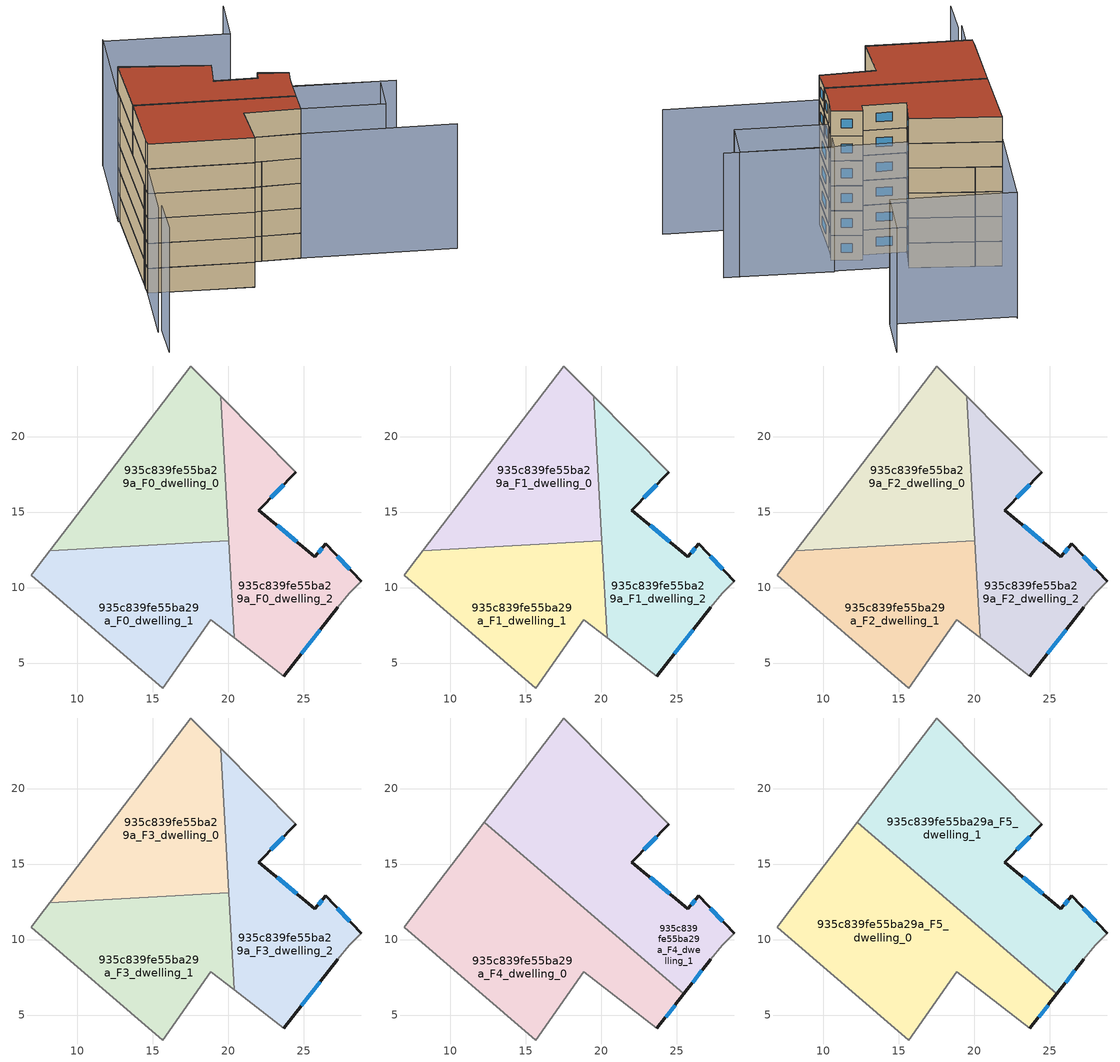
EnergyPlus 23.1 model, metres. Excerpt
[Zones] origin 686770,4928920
935c839fe55ba29a_F0_dwelling_0
 floor ground (EU_floor_Construction): 20.03,13.1 19.51,22.66 17.51,24.67 8.19,12.45 z0
 wall adiabatic (EU_wall_Construction): 8.19,12.45 17.51,24.67 19.51,22.66 z0:3
 wall to 935c839fe55ba29a_F0_dwelling_1 (EU_wall_Construction): 20.03,13.1 8.19,12.45 z0:3
 wall to 935c839fe55ba29a_F0_dwelling_2 (EU_wall_Construction): 19.51,22.66 20.03,13.1 z0:3
935c839fe55ba29a_F0_dwelling_1
 floor ground (EU_floor_Construction): 20.39,6.68 20.03,13.1 8.19,12.45 7.53,11.58 6.95,10.82 15.65,3.35 18.84,7.88 z0
 wall adiabatic (EU_wall_Construction): 20.39,6.68 18.84,7.88 15.65,3.35 6.95,10.82 7.53,11.58 8.19,12.45 z0:3
 wall to 935c839fe55ba29a_F0_dwelling_2 (EU_wall_Construction): 20.03,13.1 20.39,6.68 z0:3
935c839fe55ba29a_F0_dwelling_2
 floor ground (EU_floor_Construction): 27.25,8.71 28.01,9.62 28.81,10.41 26.47,12.89 25.74,12.04 22.03,15.12 24.48,17.64 19.51,22.66 20.39,6.68 23.69,4.12 z0
 wall outside (EU_wall_Construction): 27.25,8.71 23.69,4.12 / 24.48,17.64 22.03,15.12 25.74,12.04 26.47,12.89 28.81,10.41 z0:3
 wall adiabatic (EU_wall_Construction): 28.81,10.41 28.01,9.62 27.25,8.71 / 23.69,4.12 20.39,6.68 / 19.51,22.66 24.48,17.64 z0:3
 window (EU_Window_Construction): 25.98,12.32 26.23,12.62 / 27.23,12.09 28.05,11.21 / 26.09,7.21 24.85,5.61 / 23.68,16.82 22.83,15.94 / 23.24,14.12 24.53,13.04 z0.98:2.02
935c839fe55ba29a_F1_dwelling_0
 floor to 935c839fe55ba29a_F0_dwelling_0 (EU_floor_Construction): 20.03,13.1 19.51,22.66 17.51,24.67 8.19,12.45 z3
 wall adiabatic (EU_wall_Construction): 8.19,12.45 17.51,24.67 19.51,22.66 z3:6
 wall to 935c839fe55ba29a_F1_dwelling_1 (EU_wall_Construction): 20.03,13.1 8.19,12.45 z3:6
 wall to 935c839fe55ba29a_F1_dwelling_2 (EU_wall_Construction): 19.51,22.66 20.03,13.1 z3:6
935c839fe55ba29a_F1_dwelling_1
 floor to 935c839fe55ba29a_F0_dwelling_1 (EU_floor_Construction): 20.39,6.68 20.03,13.1 8.19,12.45 7.53,11.58 6.95,10.82 15.65,3.35 18.84,7.88 z3
 wall adiabatic (EU_wall_Construction): 20.39,6.68 18.84,7.88 15.65,3.35 6.95,10.82 7.53,11.58 8.19,12.45 z3:6
 wall to 935c839fe55ba29a_F1_dwelling_2 (EU_wall_Construction): 20.03,13.1 20.39,6.68 z3:6
935c839fe55ba29a_F1_dwelling_2
 floor to 935c839fe55ba29a_F0_dwelling_2 (EU_floor_Construction): 27.25,8.71 28.01,9.62 28.81,10.41 26.47,12.89 25.74,12.04 22.03,15.12 24.48,17.64 19.51,22.66 20.39,6.68 23.69,4.12 z3
 wall outside (EU_wall_Construction): 27.25,8.71 23.69,4.12 / 24.48,17.64 22.03,15.12 25.74,12.04 26.47,12.89 28.81,10.41 z3:6
 wall adiabatic (EU_wall_Construction): 28.81,10.41 28.01,9.62 27.25,8.71 / 23.69,4.12 20.39,6.68 / 19.51,22.66 24.48,17.64 z3:6
 window (EU_Window_Construction): 25.98,12.32 26.23,12.62 / 27.23,12.09 28.05,11.21 / 26.09,7.21 24.85,5.61 / 23.68,16.82 22.83,15.94 / 23.24,14.12 24.53,13.04 z3.98:5.02
935c839fe55ba29a_F2_dwelling_0
 floor to 935c839fe55ba29a_F1_dwelling_0 (EU_floor_Construction): 20.03,13.1 19.51,22.66 17.51,24.67 8.19,12.45 z6
 wall adiabatic (EU_wall_Construction): 8.19,12.45 17.51,24.67 19.51,22.66 z6:9
 wall to 935c839fe55ba29a_F2_dwelling_1 (EU_wall_Construction): 20.03,13.1 8.19,12.45 z6:9
 wall to 935c839fe55ba29a_F2_dwelling_2 (EU_wall_Construction): 19.51,22.66 20.03,13.1 z6:9
935c839fe55ba29a_F2_dwelling_1
 floor to 935c839fe55ba29a_F1_dwelling_1 (EU_floor_Construction): 20.39,6.68 20.03,13.1 8.19,12.45 7.53,11.58 6.95,10.82 15.65,3.35 18.84,7.88 z6
 wall adiabatic (EU_wall_Construction): 20.39,6.68 18.84,7.88 15.65,3.35 6.95,10.82 7.53,11.58 8.19,12.45 z6:9
 wall to 935c839fe55ba29a_F2_dwelling_2 (EU_wall_Construction): 20.03,13.1 20.39,6.68 z6:9
935c839fe55ba29a_F2_dwelling_2
 floor to 935c839fe55ba29a_F1_dwelling_2 (EU_floor_Construction): 27.25,8.71 28.01,9.62 28.81,10.41 26.47,12.89 25.74,12.04 22.03,15.12 24.48,17.64 19.51,22.66 20.39,6.68 23.69,4.12 z6
 wall outside (EU_wall_Construction): 27.25,8.71 23.69,4.12 / 24.48,17.64 22.03,15.12 25.74,12.04 26.47,12.89 28.81,10.41 z6:9
 wall adiabatic (EU_wall_Construction): 28.81,10.41 28.01,9.62 27.25,8.71 / 23.69,4.12 20.39,6.68 / 19.51,22.66 24.48,17.64 z6:9
 window (EU_Window_Construction): 25.98,12.32 26.23,12.62 / 27.23,12.09 28.05,11.21 / 26.09,7.21 24.85,5.61 / 23.68,16.82 22.83,15.94 / 23.24,14.12 24.53,13.04 z6.98:8.02
935c839fe55ba29a_F3_dwelling_0
 floor to 935c839fe55ba29a_F2_dwelling_0 (EU_floor_Construction): 20.03,13.1 19.51,22.66 17.51,24.67 8.19,12.45 z9
 wall adiabatic (EU_wall_Construction): 8.19,12.45 17.51,24.67 19.51,22.66 z9:12
 wall to 935c839fe55ba29a_F3_dwelling_1 (EU_wall_Construction): 20.03,13.1 8.19,12.45 z9:12
 wall to 935c839fe55ba29a_F3_dwelling_2 (EU_wall_Construction): 19.51,22.66 20.03,13.1 z9:12
935c839fe55ba29a_F3_dwelling_1
 floor to 935c839fe55ba29a_F2_dwelling_1 (EU_floor_Construction): 20.39,6.68 20.03,13.1 8.19,12.45 7.53,11.58 6.95,10.82 15.65,3.35 18.84,7.88 z9
 wall adiabatic (EU_wall_Construction): 20.39,6.68 18.84,7.88 15.65,3.35 6.95,10.82 7.53,11.58 8.19,12.45 z9:12
 wall to 935c839fe55ba29a_F3_dwelling_2 (EU_wall_Construction): 20.03,13.1 20.39,6.68 z9:12
935c839fe55ba29a_F3_dwelling_2
 floor to 935c839fe55ba29a_F2_dwelling_2 (EU_floor_Construction): 27.25,8.71 28.01,9.62 28.81,10.41 26.47,12.89 25.74,12.04 22.03,15.12 24.48,17.64 19.51,22.66 20.39,6.68 23.69,4.12 z9
 wall outside (EU_wall_Construction): 27.25,8.71 23.69,4.12 / 24.48,17.64 22.03,15.12 25.74,12.04 26.47,12.89 28.81,10.41 z9:12
 wall adiabatic (EU_wall_Construction): 28.81,10.41 28.01,9.62 27.25,8.71 / 23.69,4.12 20.39,6.68 / 19.51,22.66 24.48,17.64 z9:12
 window (EU_Window_Construction): 25.98,12.32 26.23,12.62 / 27.23,12.09 28.05,11.21 / 26.09,7.21 24.85,5.61 / 23.68,16.82 22.83,15.94 / 23.24,14.12 24.53,13.04 z9.98:11.02
935c839fe55ba29a_F4_dwelling_0
 floor to 935c839fe55ba29a_F3_dwelling_1 (EU_floor_Construction): 20.38,6.68 20.15,10.98 17.82,12.98 8.19,12.45 7.53,11.58 6.95,10.82 15.65,3.35 18.84,7.88 z12
 floor to 935c839fe55ba29a_F3_dwelling_0 (EU_floor_Construction): 17.82,12.98 12.25,17.76 8.19,12.45 z12
 floor to 935c839fe55ba29a_F3_dwelling_2 (EU_floor_Construction): 23.69,4.12 25.47,6.41 20.15,10.98 20.38,6.68 z12
 wall outside (EU_wall_Construction): 25.47,6.41 23.69,4.12 z12:15
 wall adiabatic (EU_wall_Construction): 23.69,4.12 18.84,7.88 15.65,3.35 6.95,10.82 7.53,11.58 12.25,17.76 z12:15
 wall to 935c839fe55ba29a_F4_dwelling_1 (EU_wall_Construction): 12.25,17.76 25.47,6.41 z12:15
 window (EU_Window_Construction): 24.89,5.66 24.27,4.86 z12.98:14.02
935c839fe55ba29a_F4_dwelling_1
 floor to 935c839fe55ba29a_F3_dwelling_0 (EU_floor_Construction): 20.03,13.1 19.51,22.66 17.51,24.67 12.25,17.76 17.82,12.98 z12
 floor to 935c839fe55ba29a_F3_dwelling_2 (EU_floor_Construction): 27.25,8.71 28.01,9.62 28.81,10.41 26.47,12.89 25.74,12.04 22.03,15.12 24.48,17.64 19.51,22.66 20.15,10.98 25.47,6.41 z12
 floor to 935c839fe55ba29a_F3_dwelling_1 (EU_floor_Construction): 20.15,10.98 20.03,13.1 17.82,12.98 z12
 wall outside (EU_wall_Construction): 27.25,8.71 25.47,6.41 / 24.48,17.64 22.03,15.12 25.74,12.04 26.47,12.89 28.81,10.41 z12:15
 wall adiabatic (EU_wall_Construction): 28.81,10.41 28.01,9.62 27.25,8.71 / 12.25,17.76 17.51,24.67 24.48,17.64 z12:15
 window (EU_Window_Construction): 23.24,14.12 24.53,13.04 / 25.98,12.32 26.23,12.62 / 27.23,12.09 28.05,11.21 / 26.67,7.96 26.05,7.16 / 23.68,16.82 22.83,15.94 z12.98:14.02
935c839fe55ba29a_F5_dwelling_0
 floor to 935c839fe55ba29a_F4_dwelling_0 (EU_floor_Construction): 23.69,4.12 25.47,6.41 12.25,17.76 7.53,11.58 6.95,10.82 15.65,3.35 18.84,7.88 z15
 wall outside (EU_wall_Construction): 25.47,6.41 23.69,4.12 z15:18
 wall adiabatic (EU_wall_Construction): 23.69,4.12 18.84,7.88 15.65,3.35 6.95,10.82 7.53,11.58 12.25,17.76 z15:18
 wall to 935c839fe55ba29a_F5_dwelling_1 (EU_wall_Construction): 12.25,17.76 25.47,6.41 z15:18
 window (EU_Window_Construction): 24.89,5.66 24.27,4.86 z15.98:17.02
 roof outside (EU_roof_Construction): 25.47,6.41 23.69,4.12 18.84,7.88 15.65,3.35 6.95,10.82 7.53,11.58 12.25,17.76 z18
935c839fe55ba29a_F5_dwelling_1
 floor to 935c839fe55ba29a_F4_dwelling_1 (EU_floor_Construction): 27.25,8.71 28.01,9.62 28.81,10.41 26.47,12.89 25.74,12.04 22.03,15.12 24.48,17.64 17.51,24.67 12.25,17.76 25.47,6.41 z15
 wall outside (EU_wall_Construction): 27.25,8.71 25.47,6.41 / 24.48,17.64 22.03,15.12 25.74,12.04 26.47,12.89 28.81,10.41 z15:18
 wall adiabatic (EU_wall_Construction): 28.81,10.41 28.01,9.62 27.25,8.71 / 12.25,17.76 17.51,24.67 24.48,17.64 z15:18
 window (EU_Window_Construction): 23.24,14.12 24.53,13.04 / 25.98,12.32 26.23,12.62 / 27.23,12.09 28.05,11.21 / 26.67,7.96 26.05,7.16 / 23.68,16.82 22.83,15.94 z15.98:17.02
 roof outside (EU_roof_Construction): 24.48,17.64 22.03,15.12 25.74,12.04 26.47,12.89 28.81,10.41 28.01,9.62 27.25,8.71 25.47,6.41 12.25,17.76 17.51,24.67 z18
shading: -1.12,0.38 1.9,4.17 / 1.38,4.21 10.61,15.15 / 10.61,15.15 36.49,-6.69 / 39.28,4.59 16.62,23.8 / 16.62,23.8 24.94,33.62 / 39.11,29.26 35.1,24.56 / 35.1,24.56 24.72,33.4 / 27.03,8.49 30.38,12.34 / 30.38,12.34 37.98,5.7 / 37.98,5.7 34.63,1.86 / 34.63,1.86 27.03,8.49 z0:15
[Building]
EU S2 Campaign: North Axis=0; Terrain=City; Solar Distribution=FullExterior
[Site:Location]
Bologna: Latitude=44.5; Longitude=11.25; Time Zone=1; Elevation=37
[SizingPeriod:WeatherFileDays]
AnnualSizingPeriod: Begin Month=1; Begin Day of Month=1; End Month=12; End Day of Month=31; Day of Week for Start Day=Monday; Use Weather File Daylight Saving Period=No; Use Weather File Rain and Snow Indicators=No
[MATERIAL]
EU_InternalMass_Material: Roughness=MediumRough; Thickness=0.1; Conductivity=1; Density=1800; Specific Heat=900; Thermal Absorptance=0.9; Solar Absorptance=0.7; Visible Absorptance=0.7
[MATERIAL:NOMASS] Roughness=MediumRough; Thermal Absorptance=0.9; Solar Absorptance=0.7; Visible Absorptance=0.7
Name | Thermal Resistance
EU_wall_NoMass | 0.905828
EU_roof_NoMass | 0.37593
EU_floor_NoMass | 0.67114
[WINDOWMATERIAL:SIMPLEGLAZINGSYSTEM]
EU_Window_SimpleGlazing: UFactor=4.52486; Solar Heat Gain Coefficient=0.85; Visible Transmittance=0.85
[CONSTRUCTION]
EU_wall_Construction: EU_wall_NoMass
EU_roof_Construction: EU_roof_NoMass
EU_floor_Construction: EU_floor_NoMass
EU_InternalMass_Construction: EU_InternalMass_Material
EU_Window_Construction: EU_Window_SimpleGlazing
[ZONE] Type=1; Multiplier=1; Ceiling Height=autocalculate; Floor Area=autocalculate; Part of Total Floor Area=Yes
Name | Volume
935c839fe55ba29a_F0_dwelling_0; 935c839fe55ba29a_F1_dwelling_0; 935c839fe55ba29a_F2_dwelling_0; 935c839fe55ba29a_F3_dwelling_0 | 235.073
935c839fe55ba29a_F4_dwelling_0; 935c839fe55ba29a_F5_dwelling_0 | 352.617
935c839fe55ba29a_F0_dwelling_1; 935c839fe55ba29a_F1_dwelling_1; 935c839fe55ba29a_F2_dwelling_1; 935c839fe55ba29a_F3_dwelling_1 | 235.083
935c839fe55ba29a_F4_dwelling_1; 935c839fe55ba29a_F5_dwelling_1 | 352.605
935c839fe55ba29a_F0_dwelling_2; 935c839fe55ba29a_F1_dwelling_2; 935c839fe55ba29a_F2_dwelling_2; 935c839fe55ba29a_F3_dwelling_2 | 235.082
[INTERNALMASS] Construction=EU_InternalMass_Construction
Name | Zone or ZoneList | Surface Area
935c839fe55ba29a_F0_dwelling_0_EU_InternalMass | 935c839fe55ba29a_F0_dwelling_0 | 78.3585
935c839fe55ba29a_F0_dwelling_1_EU_InternalMass | 935c839fe55ba29a_F0_dwelling_1 | 78.3596
935c839fe55ba29a_F0_dwelling_2_EU_InternalMass | 935c839fe55ba29a_F0_dwelling_2 | 78.3611
935c839fe55ba29a_F1_dwelling_0_EU_InternalMass | 935c839fe55ba29a_F1_dwelling_0 | 78.3585
935c839fe55ba29a_F1_dwelling_1_EU_InternalMass | 935c839fe55ba29a_F1_dwelling_1 | 78.3596
935c839fe55ba29a_F1_dwelling_2_EU_InternalMass | 935c839fe55ba29a_F1_dwelling_2 | 78.3611
935c839fe55ba29a_F2_dwelling_0_EU_InternalMass | 935c839fe55ba29a_F2_dwelling_0 | 78.3585
935c839fe55ba29a_F2_dwelling_1_EU_InternalMass | 935c839fe55ba29a_F2_dwelling_1 | 78.3596
935c839fe55ba29a_F2_dwelling_2_EU_InternalMass | 935c839fe55ba29a_F2_dwelling_2 | 78.3611
935c839fe55ba29a_F3_dwelling_0_EU_InternalMass | 935c839fe55ba29a_F3_dwelling_0 | 78.3585
935c839fe55ba29a_F3_dwelling_1_EU_InternalMass | 935c839fe55ba29a_F3_dwelling_1 | 78.3596
935c839fe55ba29a_F3_dwelling_2_EU_InternalMass | 935c839fe55ba29a_F3_dwelling_2 | 78.3611
935c839fe55ba29a_F4_dwelling_0_EU_InternalMass | 935c839fe55ba29a_F4_dwelling_0 | 117.539
935c839fe55ba29a_F4_dwelling_1_EU_InternalMass | 935c839fe55ba29a_F4_dwelling_1 | 117.535
935c839fe55ba29a_F5_dwelling_0_EU_InternalMass | 935c839fe55ba29a_F5_dwelling_0 | 117.539
935c839fe55ba29a_F5_dwelling_1_EU_InternalMass | 935c839fe55ba29a_F5_dwelling_1 | 117.535
[OTHEREQUIPMENT] Fuel Type=Electricity; Design Level Calculation Method=Watts/Area; Power per Zone Floor Area=1; Fraction Latent=0; Fraction Radiant=0; Fraction Lost=0; Carbon Dioxide Generation Rate=0; EndUse Subcategory=EU_Step8_InternalGains
Name | Zone or ZoneList or Space or SpaceList | Schedule
EU_Step8_InternalGain_935c839fe55ba29a_F0_dwelling_0_f000 | 935c839fe55ba29a_F0_dwelling_0 | EU_Step8_GainSchedule_935c839fe55ba29a_F0_dwelling_0_f000
EU_Step8_InternalGain_935c839fe55ba29a_F0_dwelling_1_f000 | 935c839fe55ba29a_F0_dwelling_1 | EU_Step8_GainSchedule_935c839fe55ba29a_F0_dwelling_1_f000
EU_Step8_InternalGain_935c839fe55ba29a_F0_dwelling_2_f000 | 935c839fe55ba29a_F0_dwelling_2 | EU_Step8_GainSchedule_935c839fe55ba29a_F0_dwelling_2_f000
EU_Step8_InternalGain_935c839fe55ba29a_F1_dwelling_0_f000 | 935c839fe55ba29a_F1_dwelling_0 | EU_Step8_GainSchedule_935c839fe55ba29a_F1_dwelling_0_f000
EU_Step8_InternalGain_935c839fe55ba29a_F1_dwelling_1_f000 | 935c839fe55ba29a_F1_dwelling_1 | EU_Step8_GainSchedule_935c839fe55ba29a_F1_dwelling_1_f000
EU_Step8_InternalGain_935c839fe55ba29a_F1_dwelling_2_f000 | 935c839fe55ba29a_F1_dwelling_2 | EU_Step8_GainSchedule_935c839fe55ba29a_F1_dwelling_2_f000
EU_Step8_InternalGain_935c839fe55ba29a_F2_dwelling_0_f000 | 935c839fe55ba29a_F2_dwelling_0 | EU_Step8_GainSchedule_935c839fe55ba29a_F2_dwelling_0_f000
EU_Step8_InternalGain_935c839fe55ba29a_F2_dwelling_1_f000 | 935c839fe55ba29a_F2_dwelling_1 | EU_Step8_GainSchedule_935c839fe55ba29a_F2_dwelling_1_f000
EU_Step8_InternalGain_935c839fe55ba29a_F2_dwelling_2_f000 | 935c839fe55ba29a_F2_dwelling_2 | EU_Step8_GainSchedule_935c839fe55ba29a_F2_dwelling_2_f000
EU_Step8_InternalGain_935c839fe55ba29a_F3_dwelling_0_f000 | 935c839fe55ba29a_F3_dwelling_0 | EU_Step8_GainSchedule_935c839fe55ba29a_F3_dwelling_0_f000
EU_Step8_InternalGain_935c839fe55ba29a_F3_dwelling_1_f000 | 935c839fe55ba29a_F3_dwelling_1 | EU_Step8_GainSchedule_935c839fe55ba29a_F3_dwelling_1_f000
EU_Step8_InternalGain_935c839fe55ba29a_F3_dwelling_2_f000 | 935c839fe55ba29a_F3_dwelling_2 | EU_Step8_GainSchedule_935c839fe55ba29a_F3_dwelling_2_f000
EU_Step8_InternalGain_935c839fe55ba29a_F4_dwelling_0_f000 | 935c839fe55ba29a_F4_dwelling_0 | EU_Step8_GainSchedule_935c839fe55ba29a_F4_dwelling_0_f000
EU_Step8_InternalGain_935c839fe55ba29a_F4_dwelling_1_f000 | 935c839fe55ba29a_F4_dwelling_1 | EU_Step8_GainSchedule_935c839fe55ba29a_F4_dwelling_1_f000
EU_Step8_InternalGain_935c839fe55ba29a_F5_dwelling_0_f000 | 935c839fe55ba29a_F5_dwelling_0 | EU_Step8_GainSchedule_935c839fe55ba29a_F5_dwelling_0_f000
EU_Step8_InternalGain_935c839fe55ba29a_F5_dwelling_1_f000 | 935c839fe55ba29a_F5_dwelling_1 | EU_Step8_GainSchedule_935c839fe55ba29a_F5_dwelling_1_f000
[ZONEVENTILATION:DESIGNFLOWRATE] Schedule=EU_AlwaysOn; Design Flow Rate Calculation Method=AirChanges/Hour; Air Changes per Hour=0.73129; Ventilation Type=Natural; Fan Pressure Rise=0; Fan Total Efficiency=1; Constant Term Coefficient=1; Temperature Term Coefficient=0; Velocity Term Coefficient=0; Velocity Squared Term Coefficient=0; Minimum Indoor Temperature=-100; Maximum Indoor Temperature=100; Delta Temperature=-100; Minimum Outdoor Temperature=-100; Maximum Outdoor Temperature=100; Maximum Wind Speed=40
Name | Zone or ZoneList or Space or SpaceList
EU_ConstantAir_935c839fe55ba29a_F0_dwelling_0 | 935c839fe55ba29a_F0_dwelling_0
EU_ConstantAir_935c839fe55ba29a_F0_dwelling_1 | 935c839fe55ba29a_F0_dwelling_1
EU_ConstantAir_935c839fe55ba29a_F0_dwelling_2 | 935c839fe55ba29a_F0_dwelling_2
EU_ConstantAir_935c839fe55ba29a_F1_dwelling_0 | 935c839fe55ba29a_F1_dwelling_0
EU_ConstantAir_935c839fe55ba29a_F1_dwelling_1 | 935c839fe55ba29a_F1_dwelling_1
EU_ConstantAir_935c839fe55ba29a_F1_dwelling_2 | 935c839fe55ba29a_F1_dwelling_2
EU_ConstantAir_935c839fe55ba29a_F2_dwelling_0 | 935c839fe55ba29a_F2_dwelling_0
EU_ConstantAir_935c839fe55ba29a_F2_dwelling_1 | 935c839fe55ba29a_F2_dwelling_1
EU_ConstantAir_935c839fe55ba29a_F2_dwelling_2 | 935c839fe55ba29a_F2_dwelling_2
EU_ConstantAir_935c839fe55ba29a_F3_dwelling_0 | 935c839fe55ba29a_F3_dwelling_0
EU_ConstantAir_935c839fe55ba29a_F3_dwelling_1 | 935c839fe55ba29a_F3_dwelling_1
EU_ConstantAir_935c839fe55ba29a_F3_dwelling_2 | 935c839fe55ba29a_F3_dwelling_2
EU_ConstantAir_935c839fe55ba29a_F4_dwelling_0 | 935c839fe55ba29a_F4_dwelling_0
EU_ConstantAir_935c839fe55ba29a_F4_dwelling_1 | 935c839fe55ba29a_F4_dwelling_1
EU_ConstantAir_935c839fe55ba29a_F5_dwelling_0 | 935c839fe55ba29a_F5_dwelling_0
EU_ConstantAir_935c839fe55ba29a_F5_dwelling_1 | 935c839fe55ba29a_F5_dwelling_1
[HVACTEMPLATE:THERMOSTAT] Constant Heating Setpoint=20; Constant Cooling Setpoint=50
EU_HeatOnly_935c839fe55ba29a_F0_dwelling_0; EU_HeatOnly_935c839fe55ba29a_F0_dwelling_1; EU_HeatOnly_935c839fe55ba29a_F0_dwelling_2; EU_HeatOnly_935c839fe55ba29a_F1_dwelling_0; EU_HeatOnly_935c839fe55ba29a_F1_dwelling_1; EU_HeatOnly_935c839fe55ba29a_F1_dwelling_2; EU_HeatOnly_935c839fe55ba29a_F2_dwelling_0; EU_HeatOnly_935c839fe55ba29a_F2_dwelling_1; EU_HeatOnly_935c839fe55ba29a_F2_dwelling_2; EU_HeatOnly_935c839fe55ba29a_F3_dwelling_0; EU_HeatOnly_935c839fe55ba29a_F3_dwelling_1; EU_HeatOnly_935c839fe55ba29a_F3_dwelling_2; EU_HeatOnly_935c839fe55ba29a_F4_dwelling_0; EU_HeatOnly_935c839fe55ba29a_F4_dwelling_1; EU_HeatOnly_935c839fe55ba29a_F5_dwelling_0; EU_HeatOnly_935c839fe55ba29a_F5_dwelling_1
[HVACTEMPLATE:ZONE:IDEALLOADSAIRSYSTEM] System Availability Schedule=EU_AlwaysOn; Maximum Heating Supply Air Temperature=50; Minimum Cooling Supply Air Temperature=13; Maximum Heating Supply Air Humidity Ratio=0.0156; Minimum Cooling Supply Air Humidity Ratio=0.0077; Heating Limit=NoLimit; Cooling Limit=NoLimit; Heating Availability Schedule=EU_AlwaysOn; Cooling Availability Schedule=EU_CoolingOff; Dehumidification Control Type=ConstantSensibleHeatRatio; Cooling Sensible Heat Ratio=0.7; Dehumidification Setpoint=60; Humidification Control Type=None; Humidification Setpoint=30; Outdoor Air Method=None; Outdoor Air Flow Rate per Person=0.00944; Outdoor Air Flow Rate per Zone Floor Area=0; Outdoor Air Flow Rate per Zone=0; Demand Controlled Ventilation Type=None; Outdoor Air Economizer Type=NoEconomizer; Heat Recovery Type=None; Sensible Heat Recovery Effectiveness=0.7; Latent Heat Recovery Effectiveness=0.65
Name | Template Thermostat
935c839fe55ba29a_F0_dwelling_0 | EU_HeatOnly_935c839fe55ba29a_F0_dwelling_0
935c839fe55ba29a_F0_dwelling_1 | EU_HeatOnly_935c839fe55ba29a_F0_dwelling_1
935c839fe55ba29a_F0_dwelling_2 | EU_HeatOnly_935c839fe55ba29a_F0_dwelling_2
935c839fe55ba29a_F1_dwelling_0 | EU_HeatOnly_935c839fe55ba29a_F1_dwelling_0
935c839fe55ba29a_F1_dwelling_1 | EU_HeatOnly_935c839fe55ba29a_F1_dwelling_1
935c839fe55ba29a_F1_dwelling_2 | EU_HeatOnly_935c839fe55ba29a_F1_dwelling_2
935c839fe55ba29a_F2_dwelling_0 | EU_HeatOnly_935c839fe55ba29a_F2_dwelling_0
935c839fe55ba29a_F2_dwelling_1 | EU_HeatOnly_935c839fe55ba29a_F2_dwelling_1
935c839fe55ba29a_F2_dwelling_2 | EU_HeatOnly_935c839fe55ba29a_F2_dwelling_2
935c839fe55ba29a_F3_dwelling_0 | EU_HeatOnly_935c839fe55ba29a_F3_dwelling_0
935c839fe55ba29a_F3_dwelling_1 | EU_HeatOnly_935c839fe55ba29a_F3_dwelling_1
935c839fe55ba29a_F3_dwelling_2 | EU_HeatOnly_935c839fe55ba29a_F3_dwelling_2
935c839fe55ba29a_F4_dwelling_0 | EU_HeatOnly_935c839fe55ba29a_F4_dwelling_0
935c839fe55ba29a_F4_dwelling_1 | EU_HeatOnly_935c839fe55ba29a_F4_dwelling_1
935c839fe55ba29a_F5_dwelling_0 | EU_HeatOnly_935c839fe55ba29a_F5_dwelling_0
935c839fe55ba29a_F5_dwelling_1 | EU_HeatOnly_935c839fe55ba29a_F5_dwelling_1
[SIZING:ZONE] Zone Cooling Design Supply Air Temperature Input Method=SupplyAirTemperature; Zone Cooling Design Supply Air Temperature=13; Zone Heating Design Supply Air Temperature Input Method=SupplyAirTemperature; Zone Heating Design Supply Air Temperature=50; Zone Cooling Design Supply Air Humidity Ratio=0.008; Zone Heating Design Supply Air Humidity Ratio=0.008; Cooling Design Air Flow Method=DesignDay; Cooling Design Air Flow Rate=0; Cooling Minimum Air Flow per Zone Floor Area=0.000762; Cooling Minimum Air Flow=0; Cooling Minimum Air Flow Fraction=0.2; Heating Design Air Flow Method=DesignDay; Heating Design Air Flow Rate=0; Heating Maximum Air Flow per Zone Floor Area=0.002032; Heating Maximum Air Flow=0.141576; Heating Maximum Air Flow Fraction=0.3; Account for Dedicated Outdoor Air System=No; Dedicated Outdoor Air System Control Strategy=NeutralSupplyAir; Dedicated Outdoor Air Low Setpoint Temperature for Design=autosize; Dedicated Outdoor Air High Setpoint Temperature for Design=autosize; Zone Load Sizing Method=Sensible Load Only No Latent Load; Zone Latent Cooling Design Supply Air Humidity Ratio Input Method=HumidityRatioDifference; Zone Cooling Design Supply Air Humidity Ratio Difference=0.005; Zone Latent Heating Design Supply Air Humidity Ratio Input Method=HumidityRatioDifference; Zone Humidification Design Supply Air Humidity Ratio Difference=0.005
935c839fe55ba29a_F0_dwelling_0; 935c839fe55ba29a_F0_dwelling_1; 935c839fe55ba29a_F0_dwelling_2; 935c839fe55ba29a_F1_dwelling_0; 935c839fe55ba29a_F1_dwelling_1; 935c839fe55ba29a_F1_dwelling_2; 935c839fe55ba29a_F2_dwelling_0; 935c839fe55ba29a_F2_dwelling_1; 935c839fe55ba29a_F2_dwelling_2; 935c839fe55ba29a_F3_dwelling_0; 935c839fe55ba29a_F3_dwelling_1; 935c839fe55ba29a_F3_dwelling_2; 935c839fe55ba29a_F4_dwelling_0; 935c839fe55ba29a_F4_dwelling_1; 935c839fe55ba29a_F5_dwelling_0; 935c839fe55ba29a_F5_dwelling_1
[SCHEDULE:CONSTANT]
Name | Hourly Value
EU_AlwaysOn | 1
EU_CoolingOff | 0
[SCHEDULE:FILE] Column Number=1; Rows to Skip at Top=0; Number of Hours of Data=8760; Column Separator=Comma; Interpolate to Timestep=No; Minutes per Item=60; Adjust Schedule for Daylight Savings=Yes
Name | File
EU_Step8_GainSchedule_935c839fe55ba29a_F0_dwelling_0_f000 | ../../schedules/935c839fe55ba29a/935c839fe55ba29a_F0_dwelling_0_f000_gain.csv
EU_Step8_GainSchedule_935c839fe55ba29a_F0_dwelling_1_f000 | ../../schedules/935c839fe55ba29a/935c839fe55ba29a_F0_dwelling_1_f000_gain.csv
EU_Step8_GainSchedule_935c839fe55ba29a_F0_dwelling_2_f000 | ../../schedules/935c839fe55ba29a/935c839fe55ba29a_F0_dwelling_2_f000_gain.csv
EU_Step8_GainSchedule_935c839fe55ba29a_F1_dwelling_0_f000 | ../../schedules/935c839fe55ba29a/935c839fe55ba29a_F1_dwelling_0_f000_gain.csv
EU_Step8_GainSchedule_935c839fe55ba29a_F1_dwelling_1_f000 | ../../schedules/935c839fe55ba29a/935c839fe55ba29a_F1_dwelling_1_f000_gain.csv
EU_Step8_GainSchedule_935c839fe55ba29a_F1_dwelling_2_f000 | ../../schedules/935c839fe55ba29a/935c839fe55ba29a_F1_dwelling_2_f000_gain.csv
EU_Step8_GainSchedule_935c839fe55ba29a_F2_dwelling_0_f000 | ../../schedules/935c839fe55ba29a/935c839fe55ba29a_F2_dwelling_0_f000_gain.csv
EU_Step8_GainSchedule_935c839fe55ba29a_F2_dwelling_1_f000 | ../../schedules/935c839fe55ba29a/935c839fe55ba29a_F2_dwelling_1_f000_gain.csv
EU_Step8_GainSchedule_935c839fe55ba29a_F2_dwelling_2_f000 | ../../schedules/935c839fe55ba29a/935c839fe55ba29a_F2_dwelling_2_f000_gain.csv
EU_Step8_GainSchedule_935c839fe55ba29a_F3_dwelling_0_f000 | ../../schedules/935c839fe55ba29a/935c839fe55ba29a_F3_dwelling_0_f000_gain.csv
EU_Step8_GainSchedule_935c839fe55ba29a_F3_dwelling_1_f000 | ../../schedules/935c839fe55ba29a/935c839fe55ba29a_F3_dwelling_1_f000_gain.csv
EU_Step8_GainSchedule_935c839fe55ba29a_F3_dwelling_2_f000 | ../../schedules/935c839fe55ba29a/935c839fe55ba29a_F3_dwelling_2_f000_gain.csv
EU_Step8_GainSchedule_935c839fe55ba29a_F4_dwelling_0_f000 | ../../schedules/935c839fe55ba29a/935c839fe55ba29a_F4_dwelling_0_f000_gain.csv
EU_Step8_GainSchedule_935c839fe55ba29a_F4_dwelling_1_f000 | ../../schedules/935c839fe55ba29a/935c839fe55ba29a_F4_dwelling_1_f000_gain.csv
EU_Step8_GainSchedule_935c839fe55ba29a_F5_dwelling_0_f000 | ../../schedules/935c839fe55ba29a/935c839fe55ba29a_F5_dwelling_0_f000_gain.csv
EU_Step8_GainSchedule_935c839fe55ba29a_F5_dwelling_1_f000 | ../../schedules/935c839fe55ba29a/935c839fe55ba29a_F5_dwelling_1_f000_gain.csv
